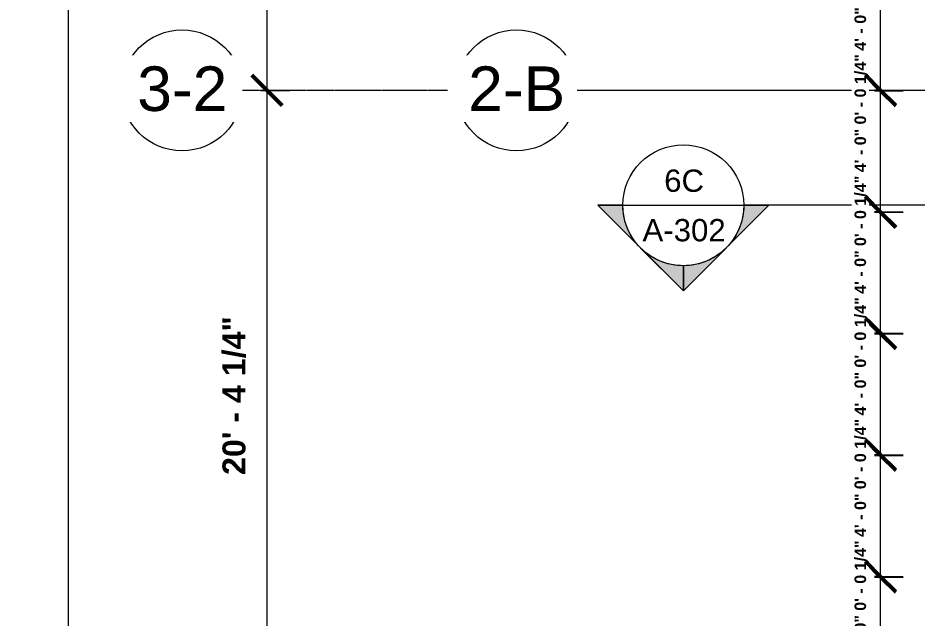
# Model space of a CAD drawing. Header units: inches. Extents: x 21568 to 24810, y -23559 to -20467.
# Drawn here: x 21568.5 to 21925.5, y -22752.5 to -22514.3 of the extents above; entities that cross this region are included whole.
import ezdxf

# ---------------------------------------------------------------- set-up
doc = ezdxf.new("R2010")
doc.units = ezdxf.units.IN
doc.header["$MEASUREMENT"] = 0
doc.linetypes.add('Grid Line 1_2_', pattern=[0.875, 0.5, -0.125, 0.125, -0.125])
for name, color, linetype, lineweight in [('A-ANNO-DIMS', 211, 'Continuous', 9), ('A-ANNO-DIMS-96', 211, 'Continuous', 9), ('G-ANNO-SYMB', 111, 'Continuous', 9), ('S-GRID', 1, 'Continuous', 9), ('S-GRID-IDEN', 1, 'Continuous', 9)]:
    doc.layers.add(name, color=color, linetype=linetype, lineweight=lineweight)
doc.styles.add('Arial', font='arial.ttf', dxfattribs={"height": 17.703593})
doc.styles.add('Arial_1', font='arial.ttf', dxfattribs={"height": 8.851796})
doc.styles.add('Arial_B', font='arialbd.ttf', dxfattribs={"height": 9.132806})
doc.styles.add('Arial_B_1', font='arialbd.ttf', dxfattribs={"height": 4.566403})
doc.dimstyles.new('OD_Dimension_-_1_16__Tol__1', dxfattribs={"dimscale": 12, "dimtxt": 9, "dimasz": 1, "dimexe": 0.75, "dimexo": 0.5, "dimgap": 0.5, "dimtad": 1, "dimdec": 4, "dimrnd": 0.0625, "dimzin": 1, "dimdsep": 46, "dimlunit": 4, "dimtxsty": 'Arial_B', "dimblk1": 'OBLIQUE', "dimblk2": 'OBLIQUE', "dimsah": 1, "dimcen": 0.09, "dimdle": 0.75, "dimazin": 0, "dimtfac": 1, "dimtdec": 4, "dimtix": 1, "dimtmove": 0, "dimatfit": 3, "dimfxl": 1, "dimtvp": 1, "dimtfill": 1, "dimfrac": 2, "dimtolj": 1, "dimtzin": 0, "dimlwd": 13, "dimlwe": 13, "dimarcsym": 2})
doc.dimstyles.new('OD_Dimension_2_3', dxfattribs={"dimscale": 12, "dimtxt": 4.5, "dimasz": 1, "dimexe": 0.75, "dimexo": 0.5, "dimgap": 0.375, "dimtad": 1, "dimdec": 4, "dimrnd": 0.0625, "dimzin": 1, "dimdsep": 46, "dimlunit": 4, "dimtxsty": 'Arial_B_1', "dimblk1": 'OBLIQUE', "dimblk2": 'OBLIQUE', "dimsah": 1, "dimcen": 0.09, "dimdle": 0.75, "dimazin": 0, "dimtfac": 1, "dimtdec": 4, "dimtix": 1, "dimtmove": 0, "dimatfit": 3, "dimfxl": 1, "dimtvp": 1, "dimtfill": 1, "dimfrac": 2, "dimtolj": 1, "dimtzin": 0, "dimlwd": 13, "dimlwe": 13, "dimarcsym": 2})

# ---------------------------------------------------------------- blocks, each defined once
blk = doc.blocks.new('Section - Section Head - Filled-1526-Enlarged First Floor Plan _West_')
at = {"layer": 'G-ANNO-SYMB'}
h = blk.add_hatch(color=256, dxfattribs=at)
edge = h.paths.add_edge_path(flags=0)
edge.add_line((-0.4268, 0.1768), (-0.25, 0.3536))
edge.add_line((-0.25, 0.3536), (-0.25, 0.25))
edge.add_arc((-0.25, 0), 0.25, 90, 135)
h = blk.add_hatch(color=256, dxfattribs=at)
edge = h.paths.add_edge_path(flags=0)
edge.add_arc((-0.25, 0), 0.25, 45, 90)
edge.add_line((-0.25, 0.25), (-0.25, 0.3536))
edge.add_line((-0.25, 0.3536), (-0.0732, 0.1768))
h = blk.add_hatch(color=256, dxfattribs=at)
edge = h.paths.add_edge_path(flags=0)
edge.add_arc((-0.25, 0), 0.2503, 137.9216, 180)
edge.add_line((-0.5003, 0), (-0.6036, 0))
edge.add_line((-0.6036, 0), (-0.4358, 0.1678))
h = blk.add_hatch(color=256, dxfattribs=at)
edge = h.paths.add_edge_path(flags=0)
edge.add_line((-0.0642, 0.1678), (0.1036, 0))
edge.add_line((0.1036, 0), (0.0003, 0))
edge.add_arc((-0.25, 0), 0.2503, 0, 42.0784)
for p, q in [((-0.25, 0.3536), (-0.6036, 0)), ((-0.25, 0.3536), (-0.4268, 0.1768)), ((-0.25, 0.3536), (0.1036, 0)), ((-0.25, 0.25), (-0.25, 0.3536)), ((-0.0732, 0.1768), (-0.25, 0.3536)), ((-0.25, 0.3536), (-0.25, 0.25)), ((-0.4358, 0.1678), (-0.6036, 0)), ((0.1036, 0), (-0.0642, 0.1678)), ((-0.6036, 0), (-0.5003, 0)), ((0.0003, 0), (0.1036, 0)), ((-0.5, 0), (-0.6036, 0)), ((0, 0), (0.1036, 0))]:
    blk.add_line(p, q, dxfattribs=at)
for radius, start, end in [(0.25, 360, 180), (0.25, 90, 135), (0.25, 45, 90), (0.2503, 137.9216, 180), (0.2503, 0, 42.0784), (0.25, 180, 360)]:
    blk.add_arc((-0.25, 0), radius, start, end, dxfattribs=at)
blk = doc.blocks.new('Grid - Grid Head - Circle-14747-Enlarged First Floor Plan _West_')
at = {"layer": 'S-GRID-IDEN'}
blk.add_circle((0, 0), 0.25, dxfattribs=at)
blk = doc.blocks.new('DIMBLOCK2-Enlarged First Floor Plan _West_')
at = {"layer": 'A-ANNO-DIMS-96', "lineweight": 50}
for p, q in [((21667.29, -22543.05), (21661.29, -22537.05)), ((21667.29, -22543.05), (21673.29, -22549.05)), ((21667.29, -22787.3), (21661.29, -22781.3)), ((21667.29, -22787.3), (21673.29, -22793.3))]:
    blk.add_line(p, q, dxfattribs=at)
at = {"layer": 'A-ANNO-DIMS-96', "lineweight": 13}
for p, q in [((21664.81, -22543.05), (21676.29, -22543.05)), ((21667.29, -22543.05), (21664.81, -22543.05)), ((21667.29, -22787.3), (21667.29, -22543.05)), ((21664.81, -22787.3), (21676.29, -22787.3)), ((21667.29, -22787.3), (21664.81, -22787.3))]:
    blk.add_line(p, q, dxfattribs=at)
at = {"layer": 'A-ANNO-DIMS-96', "color": 0, "lineweight": 13, "insert": (21649.59, -22695.68), "char_height": 9.1328, "width": 73.2, "attachment_point": 1, "rotation": 90, "line_spacing_factor": 0.938532, "style": 'Arial_B', "bg_fill": 3, "box_fill_scale": 1.25, "bg_fill_color": 0, "bg_fill_transparency": 0}
blk.add_mtext('20\' - 4 1/4"', dxfattribs=at)
blk = doc.blocks.new('_Oblique')
at = {"color": 0, "linetype": 'ByBlock', "lineweight": -2}
blk.add_line((-0.5, -0.5), (0.5, 0.5), dxfattribs=at)
blk = doc.blocks.new('DIMBLOCK3-Enlarged First Floor Plan _West_')
at = {"layer": 'A-ANNO-DIMS-96', "lineweight": 50}
for p, q in [((21667.29, -22350.05), (21661.29, -22344.05)), ((21667.29, -22350.05), (21673.29, -22356.05)), ((21667.29, -22543.05), (21661.29, -22537.05)), ((21667.29, -22543.05), (21673.29, -22549.05))]:
    blk.add_line(p, q, dxfattribs=at)
at = {"layer": 'A-ANNO-DIMS-96', "lineweight": 13}
for p, q in [((21664.81, -22350.05), (21676.29, -22350.05)), ((21667.29, -22350.05), (21664.81, -22350.05)), ((21667.29, -22543.05), (21667.29, -22350.05)), ((21664.81, -22543.05), (21676.29, -22543.05)), ((21667.29, -22543.05), (21664.81, -22543.05))]:
    blk.add_line(p, q, dxfattribs=at)
at = {"layer": 'A-ANNO-DIMS-96', "color": 0, "lineweight": 13, "insert": (21649.59, -22466.77), "char_height": 9.133, "width": 48.5143, "attachment_point": 1, "rotation": 90, "line_spacing_factor": 0.938532, "style": 'Arial_B', "bg_fill": 3, "box_fill_scale": 1.25, "bg_fill_color": 0, "bg_fill_transparency": 0}
blk.add_mtext('16\' - 1"', dxfattribs=at)
blk = doc.blocks.new('DIMBLOCK23-Enlarged First Floor Plan _West_')
at = {"layer": 'A-ANNO-DIMS-96', "lineweight": 13}
for p, q in [((21588.48, -22804.3), (21588.48, -20882.55)), ((21699.56, -20891.55), (21579.48, -20891.55)), ((21588.48, -20891.55), (21699.56, -20891.55)), ((21699.56, -22795.3), (21579.48, -22795.3)), ((21588.48, -22795.3), (21699.56, -22795.3))]:
    blk.add_line(p, q, dxfattribs=at)
at = {"layer": 'A-ANNO-DIMS-96', "lineweight": 50}
for p, q in [((21588.48, -20891.55), (21582.48, -20885.55)), ((21588.48, -20891.55), (21594.48, -20897.55)), ((21588.48, -22795.3), (21582.48, -22789.3)), ((21588.48, -22795.3), (21594.48, -22801.3))]:
    blk.add_line(p, q, dxfattribs=at)
at = {"layer": 'A-ANNO-DIMS-96', "color": 0, "lineweight": 13, "insert": (21570.78, -21877.36), "char_height": 9.1328, "width": 81.4286, "attachment_point": 1, "rotation": 90, "line_spacing_factor": 0.938532, "style": 'Arial_B', "bg_fill": 3, "box_fill_scale": 1.25, "bg_fill_color": 0, "bg_fill_transparency": 0}
blk.add_mtext('158\' - 7 3/4"', dxfattribs=at)
blk = doc.blocks.new('DIMBLOCK298-Enlarged First Floor Plan _West_')
at = {"layer": 'A-ANNO-DIMS-96', "lineweight": 50}
for p, q in [((21910.66, -22736.18), (21904.66, -22730.18)), ((21910.66, -22736.18), (21916.66, -22742.18)), ((21910.66, -22784.18), (21904.66, -22778.18)), ((21910.66, -22784.18), (21916.66, -22790.18))]:
    blk.add_line(p, q, dxfattribs=at)
at = {"layer": 'A-ANNO-DIMS-96', "lineweight": 13}
for p, q in [((21908.17, -22736.18), (21919.66, -22736.18)), ((21910.66, -22736.18), (21908.17, -22736.18)), ((21910.66, -22784.18), (21910.66, -22736.18)), ((21908.17, -22784.18), (21919.66, -22784.18)), ((21910.66, -22784.18), (21908.17, -22784.18))]:
    blk.add_line(p, q, dxfattribs=at)
at = {"layer": 'A-ANNO-DIMS-96', "color": 0, "lineweight": 13, "insert": (21900.31, -22768.57), "char_height": 4.566, "width": 20.1429, "attachment_point": 1, "rotation": 90, "line_spacing_factor": 0.938532, "style": 'Arial_B_1', "bg_fill": 3, "box_fill_scale": 1.25, "bg_fill_color": 0, "bg_fill_transparency": 0}
blk.add_mtext('4\' - 0"', dxfattribs=at)
blk = doc.blocks.new('DIMBLOCK299-Enlarged First Floor Plan _West_')
at = {"layer": 'A-ANNO-DIMS-96', "lineweight": 50}
for p, q in [((21910.66, -22735.93), (21904.66, -22729.93)), ((21910.66, -22736.18), (21904.66, -22730.18)), ((21910.66, -22735.93), (21916.66, -22741.93)), ((21910.66, -22736.18), (21916.66, -22742.18))]:
    blk.add_line(p, q, dxfattribs=at)
at = {"layer": 'A-ANNO-DIMS-96', "lineweight": 13}
for p, q in [((21908.17, -22735.93), (21919.66, -22735.93)), ((21910.66, -22735.93), (21908.17, -22735.93)), ((21908.17, -22736.18), (21919.66, -22736.18)), ((21910.66, -22736.18), (21908.17, -22736.18)), ((21910.66, -22736.18), (21910.66, -22735.93))]:
    blk.add_line(p, q, dxfattribs=at)
at = {"layer": 'A-ANNO-DIMS-96', "color": 0, "lineweight": 13, "insert": (21900.31, -22749.59), "char_height": 4.5664, "width": 32.4857, "attachment_point": 1, "rotation": 90, "line_spacing_factor": 0.938532, "style": 'Arial_B_1', "bg_fill": 3, "box_fill_scale": 1.25, "bg_fill_color": 0, "bg_fill_transparency": 0}
blk.add_mtext('0\' - 0 1/4"', dxfattribs=at)
blk = doc.blocks.new('DIMBLOCK300-Enlarged First Floor Plan _West_')
at = {"layer": 'A-ANNO-DIMS-96', "lineweight": 50}
for p, q in [((21910.66, -22687.93), (21904.66, -22681.93)), ((21910.66, -22687.93), (21916.66, -22693.93)), ((21910.66, -22735.93), (21904.66, -22729.93)), ((21910.66, -22735.93), (21916.66, -22741.93))]:
    blk.add_line(p, q, dxfattribs=at)
at = {"layer": 'A-ANNO-DIMS-96', "lineweight": 13}
for p, q in [((21908.17, -22687.93), (21919.66, -22687.93)), ((21910.66, -22687.93), (21908.17, -22687.93)), ((21910.66, -22735.93), (21910.66, -22687.93)), ((21908.17, -22735.93), (21919.66, -22735.93)), ((21910.66, -22735.93), (21908.17, -22735.93))]:
    blk.add_line(p, q, dxfattribs=at)
at = {"layer": 'A-ANNO-DIMS-96', "color": 0, "lineweight": 13, "insert": (21900.31, -22720.32), "char_height": 4.566, "width": 20.1429, "attachment_point": 1, "rotation": 90, "line_spacing_factor": 0.938532, "style": 'Arial_B_1', "bg_fill": 3, "box_fill_scale": 1.25, "bg_fill_color": 0, "bg_fill_transparency": 0}
blk.add_mtext('4\' - 0"', dxfattribs=at)
blk = doc.blocks.new('DIMBLOCK301-Enlarged First Floor Plan _West_')
at = {"layer": 'A-ANNO-DIMS-96', "lineweight": 50}
for p, q in [((21910.66, -22687.68), (21904.66, -22681.68)), ((21910.66, -22687.93), (21904.66, -22681.93)), ((21910.66, -22687.68), (21916.66, -22693.68)), ((21910.66, -22687.93), (21916.66, -22693.93))]:
    blk.add_line(p, q, dxfattribs=at)
at = {"layer": 'A-ANNO-DIMS-96', "lineweight": 13}
for p, q in [((21908.17, -22687.68), (21919.66, -22687.68)), ((21910.66, -22687.68), (21908.17, -22687.68)), ((21908.17, -22687.93), (21919.66, -22687.93)), ((21910.66, -22687.93), (21908.17, -22687.93)), ((21910.66, -22687.93), (21910.66, -22687.68))]:
    blk.add_line(p, q, dxfattribs=at)
at = {"layer": 'A-ANNO-DIMS-96', "color": 0, "lineweight": 13, "insert": (21900.31, -22701.34), "char_height": 4.5664, "width": 32.4857, "attachment_point": 1, "rotation": 90, "line_spacing_factor": 0.938532, "style": 'Arial_B_1', "bg_fill": 3, "box_fill_scale": 1.25, "bg_fill_color": 0, "bg_fill_transparency": 0}
blk.add_mtext('0\' - 0 1/4"', dxfattribs=at)
blk = doc.blocks.new('DIMBLOCK302-Enlarged First Floor Plan _West_')
at = {"layer": 'A-ANNO-DIMS-96', "lineweight": 50}
for p, q in [((21910.66, -22639.68), (21904.66, -22633.68)), ((21910.66, -22639.68), (21916.66, -22645.68)), ((21910.66, -22687.68), (21904.66, -22681.68)), ((21910.66, -22687.68), (21916.66, -22693.68))]:
    blk.add_line(p, q, dxfattribs=at)
at = {"layer": 'A-ANNO-DIMS-96', "lineweight": 13}
for p, q in [((21908.17, -22639.68), (21919.66, -22639.68)), ((21910.66, -22639.68), (21908.17, -22639.68)), ((21910.66, -22687.68), (21910.66, -22639.68)), ((21908.17, -22687.68), (21919.66, -22687.68)), ((21910.66, -22687.68), (21908.17, -22687.68))]:
    blk.add_line(p, q, dxfattribs=at)
at = {"layer": 'A-ANNO-DIMS-96', "color": 0, "lineweight": 13, "insert": (21900.31, -22672.07), "char_height": 4.566, "width": 20.1429, "attachment_point": 1, "rotation": 90, "line_spacing_factor": 0.938532, "style": 'Arial_B_1', "bg_fill": 3, "box_fill_scale": 1.25, "bg_fill_color": 0, "bg_fill_transparency": 0}
blk.add_mtext('4\' - 0"', dxfattribs=at)
blk = doc.blocks.new('DIMBLOCK303-Enlarged First Floor Plan _West_')
at = {"layer": 'A-ANNO-DIMS-96', "lineweight": 50}
for p, q in [((21910.66, -22639.43), (21904.66, -22633.43)), ((21910.66, -22639.68), (21904.66, -22633.68)), ((21910.66, -22639.43), (21916.66, -22645.43)), ((21910.66, -22639.68), (21916.66, -22645.68))]:
    blk.add_line(p, q, dxfattribs=at)
at = {"layer": 'A-ANNO-DIMS-96', "lineweight": 13}
for p, q in [((21908.17, -22639.43), (21919.66, -22639.43)), ((21910.66, -22639.43), (21908.17, -22639.43)), ((21908.17, -22639.68), (21919.66, -22639.68)), ((21910.66, -22639.68), (21908.17, -22639.68)), ((21910.66, -22639.68), (21910.66, -22639.43))]:
    blk.add_line(p, q, dxfattribs=at)
at = {"layer": 'A-ANNO-DIMS-96', "color": 0, "lineweight": 13, "insert": (21900.31, -22653.09), "char_height": 4.5664, "width": 32.4857, "attachment_point": 1, "rotation": 90, "line_spacing_factor": 0.938532, "style": 'Arial_B_1', "bg_fill": 3, "box_fill_scale": 1.25, "bg_fill_color": 0, "bg_fill_transparency": 0}
blk.add_mtext('0\' - 0 1/4"', dxfattribs=at)
blk = doc.blocks.new('DIMBLOCK304-Enlarged First Floor Plan _West_')
at = {"layer": 'A-ANNO-DIMS-96', "lineweight": 50}
for p, q in [((21910.66, -22591.43), (21904.66, -22585.43)), ((21910.66, -22591.43), (21916.66, -22597.43)), ((21910.66, -22639.43), (21904.66, -22633.43)), ((21910.66, -22639.43), (21916.66, -22645.43))]:
    blk.add_line(p, q, dxfattribs=at)
at = {"layer": 'A-ANNO-DIMS-96', "lineweight": 13}
for p, q in [((21908.17, -22591.43), (21919.66, -22591.43)), ((21910.66, -22591.43), (21908.17, -22591.43)), ((21910.66, -22639.43), (21910.66, -22591.43)), ((21908.17, -22639.43), (21919.66, -22639.43)), ((21910.66, -22639.43), (21908.17, -22639.43))]:
    blk.add_line(p, q, dxfattribs=at)
at = {"layer": 'A-ANNO-DIMS-96', "color": 0, "lineweight": 13, "insert": (21900.31, -22623.82), "char_height": 4.566, "width": 20.1429, "attachment_point": 1, "rotation": 90, "line_spacing_factor": 0.938532, "style": 'Arial_B_1', "bg_fill": 3, "box_fill_scale": 1.25, "bg_fill_color": 0, "bg_fill_transparency": 0}
blk.add_mtext('4\' - 0"', dxfattribs=at)
blk = doc.blocks.new('DIMBLOCK305-Enlarged First Floor Plan _West_')
at = {"layer": 'A-ANNO-DIMS-96', "lineweight": 50}
for p, q in [((21910.66, -22591.18), (21904.66, -22585.18)), ((21910.66, -22591.43), (21904.66, -22585.43)), ((21910.66, -22591.18), (21916.66, -22597.18)), ((21910.66, -22591.43), (21916.66, -22597.43))]:
    blk.add_line(p, q, dxfattribs=at)
at = {"layer": 'A-ANNO-DIMS-96', "lineweight": 13}
for p, q in [((21908.17, -22591.18), (21919.66, -22591.18)), ((21910.66, -22591.18), (21908.17, -22591.18)), ((21908.17, -22591.43), (21919.66, -22591.43)), ((21910.66, -22591.43), (21908.17, -22591.43)), ((21910.66, -22591.43), (21910.66, -22591.18))]:
    blk.add_line(p, q, dxfattribs=at)
at = {"layer": 'A-ANNO-DIMS-96', "color": 0, "lineweight": 13, "insert": (21900.31, -22604.84), "char_height": 4.5664, "width": 32.4857, "attachment_point": 1, "rotation": 90, "line_spacing_factor": 0.938532, "style": 'Arial_B_1', "bg_fill": 3, "box_fill_scale": 1.25, "bg_fill_color": 0, "bg_fill_transparency": 0}
blk.add_mtext('0\' - 0 1/4"', dxfattribs=at)
blk = doc.blocks.new('DIMBLOCK306-Enlarged First Floor Plan _West_')
at = {"layer": 'A-ANNO-DIMS-96', "lineweight": 50}
for p, q in [((21910.66, -22543.18), (21904.66, -22537.18)), ((21910.66, -22543.18), (21916.66, -22549.18)), ((21910.66, -22591.18), (21904.66, -22585.18)), ((21910.66, -22591.18), (21916.66, -22597.18))]:
    blk.add_line(p, q, dxfattribs=at)
at = {"layer": 'A-ANNO-DIMS-96', "lineweight": 13}
for p, q in [((21908.17, -22543.18), (21919.66, -22543.18)), ((21910.66, -22543.18), (21908.17, -22543.18)), ((21910.66, -22591.18), (21910.66, -22543.18)), ((21908.17, -22591.18), (21919.66, -22591.18)), ((21910.66, -22591.18), (21908.17, -22591.18))]:
    blk.add_line(p, q, dxfattribs=at)
at = {"layer": 'A-ANNO-DIMS-96', "color": 0, "lineweight": 13, "insert": (21900.31, -22575.57), "char_height": 4.566, "width": 20.1429, "attachment_point": 1, "rotation": 90, "line_spacing_factor": 0.938532, "style": 'Arial_B_1', "bg_fill": 3, "box_fill_scale": 1.25, "bg_fill_color": 0, "bg_fill_transparency": 0}
blk.add_mtext('4\' - 0"', dxfattribs=at)
blk = doc.blocks.new('DIMBLOCK307-Enlarged First Floor Plan _West_')
at = {"layer": 'A-ANNO-DIMS-96', "lineweight": 50}
for p, q in [((21910.66, -22542.93), (21904.66, -22536.93)), ((21910.66, -22543.18), (21904.66, -22537.18)), ((21910.66, -22542.93), (21916.66, -22548.93)), ((21910.66, -22543.18), (21916.66, -22549.18))]:
    blk.add_line(p, q, dxfattribs=at)
at = {"layer": 'A-ANNO-DIMS-96', "lineweight": 13}
for p, q in [((21908.17, -22542.93), (21919.66, -22542.93)), ((21910.66, -22542.93), (21908.17, -22542.93)), ((21908.17, -22543.18), (21919.66, -22543.18)), ((21910.66, -22543.18), (21908.17, -22543.18)), ((21910.66, -22543.18), (21910.66, -22542.93))]:
    blk.add_line(p, q, dxfattribs=at)
at = {"layer": 'A-ANNO-DIMS-96', "color": 0, "lineweight": 13, "insert": (21900.31, -22556.59), "char_height": 4.5664, "width": 32.4857, "attachment_point": 1, "rotation": 90, "line_spacing_factor": 0.938532, "style": 'Arial_B_1', "bg_fill": 3, "box_fill_scale": 1.25, "bg_fill_color": 0, "bg_fill_transparency": 0}
blk.add_mtext('0\' - 0 1/4"', dxfattribs=at)
blk = doc.blocks.new('DIMBLOCK308-Enlarged First Floor Plan _West_')
at = {"layer": 'A-ANNO-DIMS-96', "lineweight": 50}
for p, q in [((21910.66, -22494.93), (21904.66, -22488.93)), ((21910.66, -22494.93), (21916.66, -22500.93)), ((21910.66, -22542.93), (21904.66, -22536.93)), ((21910.66, -22542.93), (21916.66, -22548.93))]:
    blk.add_line(p, q, dxfattribs=at)
at = {"layer": 'A-ANNO-DIMS-96', "lineweight": 13}
for p, q in [((21908.17, -22494.93), (21919.66, -22494.93)), ((21910.66, -22494.93), (21908.17, -22494.93)), ((21910.66, -22542.93), (21910.66, -22494.93)), ((21908.17, -22542.93), (21919.66, -22542.93)), ((21910.66, -22542.93), (21908.17, -22542.93))]:
    blk.add_line(p, q, dxfattribs=at)
at = {"layer": 'A-ANNO-DIMS-96', "color": 0, "lineweight": 13, "insert": (21900.31, -22527.32), "char_height": 4.566, "width": 20.1429, "attachment_point": 1, "rotation": 90, "line_spacing_factor": 0.938532, "style": 'Arial_B_1', "bg_fill": 3, "box_fill_scale": 1.25, "bg_fill_color": 0, "bg_fill_transparency": 0}
blk.add_mtext('4\' - 0"', dxfattribs=at)

msp = doc.modelspace()

# ---------------------------------------------------------------- linework, layer by layer
at = {"layer": 'G-ANNO-SYMB'}
for p in [(21808.39913, -22588.63029), (24577.89246, -22588.63029)]:
    msp.add_line(p, (21856.39913, -22588.63029), dxfattribs=at)

# ---------------------------------------------------------------- block references
at = {"layer": 'G-ANNO-SYMB', "extrusion": (0, 0, -1), "xscale": 95.99999999999994, "yscale": 95.99999999999994, "zscale": 95.99999999999994, "rotation": 180}
msp.add_blockref('Section - Section Head - Filled-1526-Enlarged First Floor Plan _West_', (-21856.39913, -22588.63029), dxfattribs=at)
at = {"layer": 'S-GRID-IDEN', "xscale": 95.99999999999994, "yscale": 95.99999999999994, "zscale": 95.99999999999994}
for p, rotation in [((21633.56096, -22543.05281), 89.99999999999984), ((21766.20666, -22543.05281), 89.99999999999979)]:
    msp.add_blockref('Grid - Grid Head - Circle-14747-Enlarged First Floor Plan _West_', p, dxfattribs=dict(at, rotation=rotation))

# ---------------------------------------------------------------- texts
at = {"layer": 'G-ANNO-SYMB', "char_height": 8.851796, "attachment_point": 2, "line_spacing_factor": 0.938532, "style": 'Arial_1'}
for s, insert, width in [('6C', (21832.7065, -22574.46116), 18.792), ('A-302', (21832.7065, -22594.09741), 39.312)]:
    msp.add_mtext(s, dxfattribs=dict(at, insert=insert, width=width))

# ---------------------------------------------------------------- dimensions: what is measured, and where the dimension line sits
at = {"layer": 'A-ANNO-DIMS', "lineweight": 13}
dim = msp.add_linear_dim(base=(21910.65815, -22736.17781), p1=(21902.17287, -22784.17781), p2=(21902.17287, -22736.17781), angle=90, dimstyle='OD_Dimension_2_3', override={"dimpost": '<>', "dimfxl": 48}, dxfattribs=at)
dim.commit()
dim.dimension.update_dxf_attribs({"geometry": 'DIMBLOCK298-Enlarged First Floor Plan _West_', "text_midpoint": (21903.82667, -22760.17781)})

# ---------------------------------------------------------------- next in the draw order: texts
at = {"layer": 'S-GRID-IDEN', "insert": (21633.65845, -22533.52306), "char_height": 17.703593, "width": 42.552, "attachment_point": 2, "line_spacing_factor": 0.938532, "style": 'Arial', "bg_fill": 3, "box_fill_scale": 1.25, "bg_fill_color": 0, "bg_fill_transparency": 0}
msp.add_mtext('3-2', dxfattribs=at)

# ---------------------------------------------------------------- next in the draw order: dimensions: what is measured, and where the dimension line sits
at = {"layer": 'A-ANNO-DIMS', "lineweight": 13}
dim = msp.add_linear_dim(base=(21910.65815, -22735.92781), p1=(21902.17287, -22736.17781), p2=(21902.17287, -22735.92781), angle=90, dimstyle='OD_Dimension_2_3', override={"dimpost": '<>', "dimfxl": 0.25}, dxfattribs=at)
dim.commit()
dim.dimension.update_dxf_attribs({"geometry": 'DIMBLOCK299-Enlarged First Floor Plan _West_', "text_midpoint": (21903.79708, -22736.05281)})

# ---------------------------------------------------------------- next in the draw order: linework, layer by layer
at = {"layer": 'S-GRID', "linetype": 'Grid Line 1_2_'}
msp.add_line((24479.10753, -22543.05281), (21657.56096, -22543.05281), dxfattribs=at)

# ---------------------------------------------------------------- next in the draw order: dimensions: what is measured, and where the dimension line sits
at = {"layer": 'A-ANNO-DIMS', "lineweight": 13}
dim = msp.add_linear_dim(base=(21910.65815, -22687.92781), p1=(21902.17287, -22735.92781), p2=(21902.17287, -22687.92781), angle=90, dimstyle='OD_Dimension_2_3', override={"dimpost": '<>', "dimfxl": 48}, dxfattribs=at)
dim.commit()
dim.dimension.update_dxf_attribs({"geometry": 'DIMBLOCK300-Enlarged First Floor Plan _West_', "text_midpoint": (21903.82667, -22711.92781)})

# ---------------------------------------------------------------- next in the draw order: texts
at = {"layer": 'S-GRID-IDEN', "insert": (21766.30415, -22533.52306), "char_height": 17.703593, "width": 45.792, "attachment_point": 2, "line_spacing_factor": 0.938532, "style": 'Arial', "bg_fill": 3, "box_fill_scale": 1.25, "bg_fill_color": 0, "bg_fill_transparency": 0}
msp.add_mtext('2-B', dxfattribs=at)

# ---------------------------------------------------------------- next in the draw order: dimensions: what is measured, and where the dimension line sits
at = {"layer": 'A-ANNO-DIMS', "lineweight": 13}
for base, p1, p2, dimstyle, override, picture, middle in [((21667.29342, -22543.05281), (21658.80814, -22787.30281), (21658.80814, -22543.05281), 'OD_Dimension_-_1_16__Tol__1', {"dimpost": '<>', "dimfxl": 244.25}, 'DIMBLOCK2-Enlarged First Floor Plan _West_', (21656.57128, -22665.17781)), ((21910.65815, -22687.67781), (21902.17287, -22687.92781), (21902.17287, -22687.67781), 'OD_Dimension_2_3', {"dimpost": '<>', "dimfxl": 0.25}, 'DIMBLOCK301-Enlarged First Floor Plan _West_', (21903.79708, -22687.80281))]:
    dim = msp.add_linear_dim(base=base, p1=p1, p2=p2, angle=90, dimstyle=dimstyle, override=override, dxfattribs=at)
    dim.commit()
    dim.dimension.update_dxf_attribs({"geometry": picture, "text_midpoint": middle})

# ---------------------------------------------------------------- next in the draw order: linework, layer by layer
at = {"layer": 'S-GRID', "linetype": 'Grid Line 1_2_'}
msp.add_line((24588.97484, -22543.05281), (21790.20666, -22543.05281), dxfattribs=at)

# ---------------------------------------------------------------- next in the draw order: dimensions: what is measured, and where the dimension line sits
at = {"layer": 'A-ANNO-DIMS', "lineweight": 13}
for base, p1, p2, dimstyle, override, picture, middle in [((21667.29342, -22350.05281), (21658.80814, -22543.05281), (21658.80814, -22350.05281), 'OD_Dimension_-_1_16__Tol__1', {"dimpost": '<>', "dimfxl": 193}, 'DIMBLOCK3-Enlarged First Floor Plan _West_', (21656.63046, -22446.55281)), ((21910.65815, -22639.67781), (21902.17287, -22687.67781), (21902.17287, -22639.67781), 'OD_Dimension_2_3', {"dimpost": '<>', "dimfxl": 48}, 'DIMBLOCK302-Enlarged First Floor Plan _West_', (21903.82667, -22663.67781))]:
    dim = msp.add_linear_dim(base=base, p1=p1, p2=p2, angle=90, dimstyle=dimstyle, override=override, dxfattribs=at)
    dim.commit()
    dim.dimension.update_dxf_attribs({"geometry": picture, "text_midpoint": middle})

# ---------------------------------------------------------------- next in the draw order: dimensions: what is measured, and where the dimension line sits
for base, p1, p2, dimstyle, override, picture, middle in [((21588.48258, -20891.55281), (21705.56096, -22795.30281), (21705.56096, -20891.55281), 'OD_Dimension_-_1_16__Tol__1', {"dimpost": '<>', "dimfxl": 1903.75}, 'DIMBLOCK23-Enlarged First Floor Plan _West_', (21577.75731, -21843.42781)), ((21910.65815, -22639.42781), (21902.17287, -22639.67781), (21902.17287, -22639.42781), 'OD_Dimension_2_3', {"dimpost": '<>', "dimfxl": 0.25}, 'DIMBLOCK303-Enlarged First Floor Plan _West_', (21903.79708, -22639.55281))]:
    dim = msp.add_linear_dim(base=base, p1=p1, p2=p2, angle=90, dimstyle=dimstyle, override=override, dxfattribs=at)
    dim.commit()
    dim.dimension.update_dxf_attribs({"geometry": picture, "text_midpoint": middle})

# ---------------------------------------------------------------- next in the draw order: dimensions: what is measured, and where the dimension line sits
dim = msp.add_linear_dim(base=(21910.65815, -22591.42781), p1=(21902.17287, -22639.42781), p2=(21902.17287, -22591.42781), angle=90, dimstyle='OD_Dimension_2_3', override={"dimpost": '<>', "dimfxl": 48}, dxfattribs=at)
dim.commit()
dim.dimension.update_dxf_attribs({"geometry": 'DIMBLOCK304-Enlarged First Floor Plan _West_', "text_midpoint": (21903.82667, -22615.42781)})

# ---------------------------------------------------------------- next in the draw order: dimensions: what is measured, and where the dimension line sits
dim = msp.add_linear_dim(base=(21910.65815, -22591.17781), p1=(21902.17287, -22591.42781), p2=(21902.17287, -22591.17781), angle=90, dimstyle='OD_Dimension_2_3', override={"dimpost": '<>', "dimfxl": 0.25}, dxfattribs=at)
dim.commit()
dim.dimension.update_dxf_attribs({"geometry": 'DIMBLOCK305-Enlarged First Floor Plan _West_', "text_midpoint": (21903.79708, -22591.30281)})

# ---------------------------------------------------------------- next in the draw order: dimensions: what is measured, and where the dimension line sits
dim = msp.add_linear_dim(base=(21910.65815, -22543.17781), p1=(21902.17287, -22591.17781), p2=(21902.17287, -22543.17781), angle=90, dimstyle='OD_Dimension_2_3', override={"dimpost": '<>', "dimfxl": 48}, dxfattribs=at)
dim.commit()
dim.dimension.update_dxf_attribs({"geometry": 'DIMBLOCK306-Enlarged First Floor Plan _West_', "text_midpoint": (21903.82667, -22567.17781)})

# ---------------------------------------------------------------- next in the draw order: dimensions: what is measured, and where the dimension line sits
dim = msp.add_linear_dim(base=(21910.65815, -22542.92781), p1=(21902.17287, -22543.17781), p2=(21902.17287, -22542.92781), angle=90, dimstyle='OD_Dimension_2_3', override={"dimpost": '<>', "dimfxl": 0.25}, dxfattribs=at)
dim.commit()
dim.dimension.update_dxf_attribs({"geometry": 'DIMBLOCK307-Enlarged First Floor Plan _West_', "text_midpoint": (21903.79708, -22543.05281)})

# ---------------------------------------------------------------- next in the draw order: dimensions: what is measured, and where the dimension line sits
dim = msp.add_linear_dim(base=(21910.65815, -22494.92781), p1=(21902.17287, -22542.92781), p2=(21902.17287, -22494.92781), angle=90, dimstyle='OD_Dimension_2_3', override={"dimpost": '<>', "dimfxl": 48}, dxfattribs=at)
dim.commit()
dim.dimension.update_dxf_attribs({"geometry": 'DIMBLOCK308-Enlarged First Floor Plan _West_', "text_midpoint": (21903.82667, -22518.92781)})

doc.saveas('drawing.dxf')
